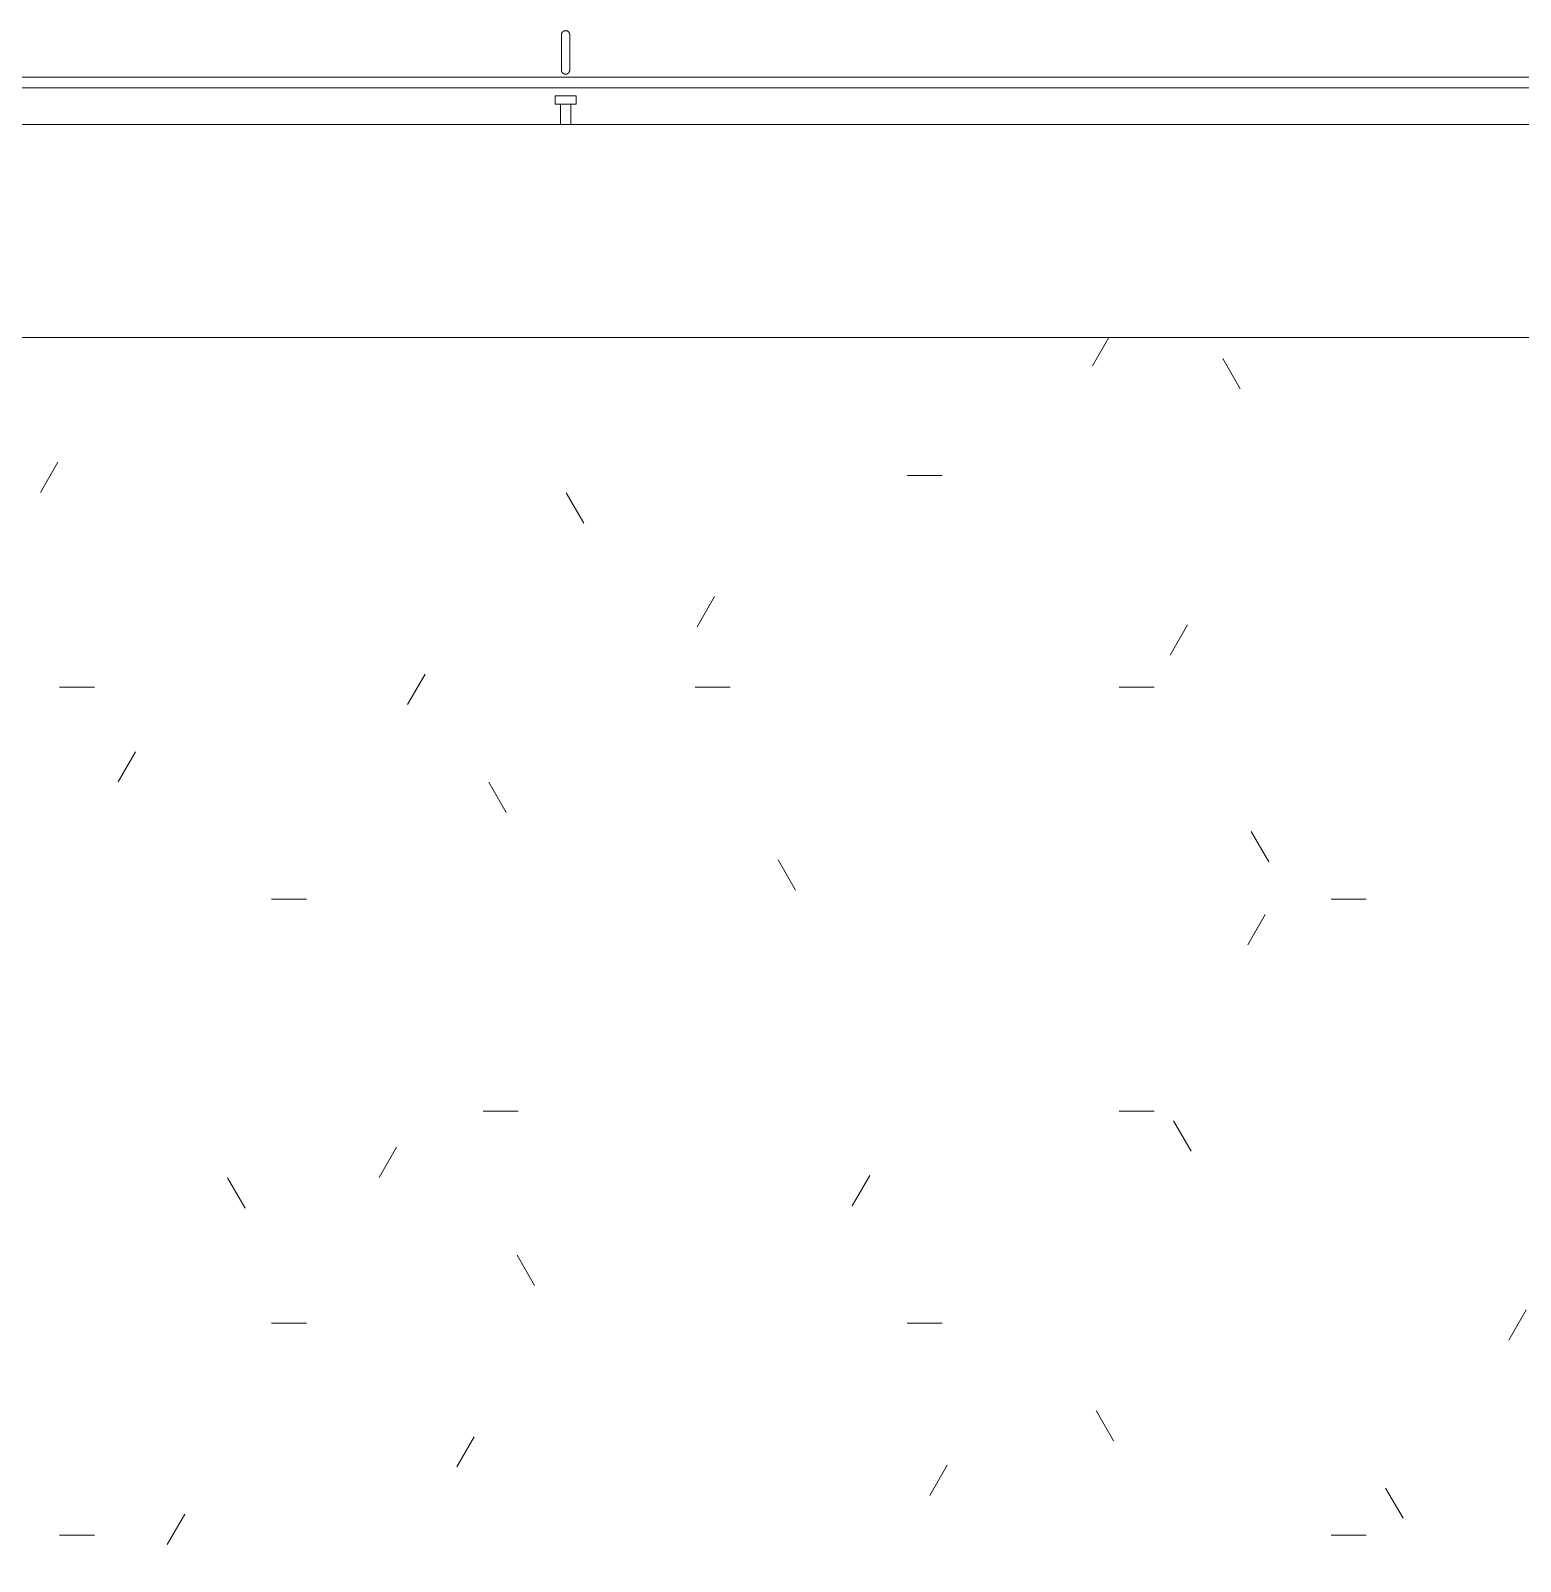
# Model space of a CAD drawing. Header units: millimetres. Extents: x -17526 to 472153, y -45352 to 20466.
# Drawn here: x 324919 to 326347, y 4852 to 6320 of the extents above; entities that cross this region are included whole.
import ezdxf

# ---------------------------------------------------------------- set-up
doc = ezdxf.new("R2010")
doc.units = ezdxf.units.MM
for name, color, linetype, lineweight in [('A-FLOR-HRAL', 11, 'Continuous', 9), ('A-ROOF-OTLN', 132, 'Continuous', 9), ('A-WALL-PATT', 111, 'Continuous', 9)]:
    doc.layers.add(name, color=color, linetype=linetype, lineweight=lineweight)

# ---------------------------------------------------------------- blocks, each defined once
blk = doc.blocks.new('Zábradlí - Záchytný systém kotva-V159-S-Nový')
at = {"layer": 'A-FLOR-HRAL'}
for p, q in [((-5620.2, 6257.3), (-5620.2, 6249.1)), ((-5610.2, 6257.3), (-5620.2, 6257.3)), ((-5600.2, 6257.3), (-5610.2, 6257.3)), ((-5600.2, 6249.1), (-5600.2, 6257.3)), ((-5620.2, 6249.1), (-5610.2, 6249.1)), ((-5615.2, 6249.1), (-5615.2, 6229.5)), ((-5610.2, 6249.1), (-5600.2, 6249.1)), ((-5605.2, 6229.5), (-5605.2, 6249.1))]:
    blk.add_line(p, q, dxfattribs=at)
at = {"layer": 'A-FLOR-HRAL', "flags": 128}
for points in [[(-5614.2, 6315.8), (-5614.2, 6315.9), (-5614.2, 6316.1), (-5614.2, 6316.2), (-5614.2, 6316.4), (-5614.1, 6316.5), (-5614.1, 6316.7), (-5614, 6316.9), (-5614, 6317), (-5613.9, 6317.2), (-5613.9, 6317.3), (-5613.8, 6317.5), (-5613.8, 6317.6), (-5613.7, 6317.7), (-5613.6, 6317.9), (-5613.5, 6318), (-5613.4, 6318.1), (-5613.3, 6318.3), (-5613.2, 6318.4), (-5613.1, 6318.5), (-5613, 6318.6), (-5612.9, 6318.7), (-5612.8, 6318.8), (-5612.6, 6318.9), (-5612.5, 6319), (-5612.4, 6319.1), (-5612.2, 6319.2), (-5612.1, 6319.3), (-5611.9, 6319.4), (-5611.8, 6319.4), (-5611.7, 6319.5), (-5611.5, 6319.5), (-5611.4, 6319.6), (-5611.2, 6319.6), (-5611, 6319.7), (-5610.9, 6319.7), (-5610.7, 6319.7), (-5610.6, 6319.7), (-5610.4, 6319.7), (-5610.2, 6319.8), (-5610.1, 6319.7), (-5609.9, 6319.7), (-5609.8, 6319.7), (-5609.6, 6319.7), (-5609.5, 6319.7), (-5609.3, 6319.6), (-5609.1, 6319.6), (-5609, 6319.6), (-5608.8, 6319.5), (-5608.7, 6319.5), (-5608.5, 6319.4), (-5608.4, 6319.3), (-5608.3, 6319.2), (-5608.1, 6319.2), (-5608, 6319.1), (-5607.8, 6319), (-5607.7, 6318.9), (-5607.6, 6318.8), (-5607.5, 6318.7), (-5607.4, 6318.6), (-5607.3, 6318.5), (-5607.1, 6318.3), (-5607, 6318.2), (-5607, 6318.1), (-5606.9, 6317.9), (-5606.8, 6317.8), (-5606.7, 6317.7), (-5606.6, 6317.5), (-5606.6, 6317.4), (-5606.5, 6317.2), (-5606.4, 6317.1), (-5606.4, 6316.9), (-5606.3, 6316.8), (-5606.3, 6316.6), (-5606.3, 6316.5), (-5606.2, 6316.3), (-5606.2, 6316.2), (-5606.2, 6316), (-5606.2, 6315.8), (-5606.2, 6315.8)], [(-5614.2, 6315.8), (-5614.2, 6315.7), (-5614.2, 6315.7), (-5614.2, 6315.6), (-5614.2, 6315.5), (-5614.2, 6315.4), (-5614.2, 6315.3), (-5614.2, 6315.1), (-5614.2, 6314.9), (-5614.2, 6314.7), (-5614.2, 6314.4), (-5614.2, 6314.1), (-5614.2, 6313.8), (-5614.2, 6313.5), (-5614.2, 6313.2), (-5614.2, 6312.8), (-5614.2, 6312.4), (-5614.2, 6312), (-5614.2, 6311.6), (-5614.2, 6311.1), (-5614.2, 6310.6), (-5614.2, 6310.1), (-5614.2, 6309.6), (-5614.2, 6309.1), (-5614.2, 6308.5), (-5614.2, 6308), (-5614.2, 6307.4), (-5614.2, 6306.8), (-5614.2, 6306.2), (-5614.2, 6305.6), (-5614.2, 6305), (-5614.2, 6304.3), (-5614.2, 6303.7), (-5614.2, 6303), (-5614.2, 6302.4), (-5614.2, 6301.7), (-5614.2, 6301), (-5614.2, 6300.4), (-5614.2, 6299.7), (-5614.2, 6299), (-5614.2, 6298.8)], [(-5614.2, 6298.8), (-5614.2, 6299.5), (-5614.2, 6300.2), (-5614.2, 6300.9), (-5614.2, 6301.5), (-5614.2, 6302.2), (-5614.2, 6302.9), (-5614.2, 6303.5), (-5614.2, 6304.2), (-5614.2, 6304.8), (-5614.2, 6305.4), (-5614.2, 6306), (-5614.2, 6306.7), (-5614.2, 6307.2), (-5614.2, 6307.8), (-5614.2, 6308.4), (-5614.2, 6308.9), (-5614.2, 6309.5), (-5614.2, 6310), (-5614.2, 6310.5), (-5614.2, 6311), (-5614.2, 6311.4), (-5614.2, 6311.9), (-5614.2, 6312.3), (-5614.2, 6312.7), (-5614.2, 6313.1), (-5614.2, 6313.4), (-5614.2, 6313.8), (-5614.2, 6314.1), (-5614.2, 6314.3), (-5614.2, 6314.6), (-5614.2, 6314.8), (-5614.2, 6315), (-5614.2, 6315.2), (-5614.2, 6315.4), (-5614.2, 6315.5), (-5614.2, 6315.6), (-5614.2, 6315.7), (-5614.2, 6315.7), (-5614.2, 6315.8)], [(-5606.2, 6315.8), (-5606.2, 6315.7), (-5606.2, 6315.7), (-5606.2, 6315.6), (-5606.2, 6315.5), (-5606.2, 6315.4), (-5606.2, 6315.3), (-5606.2, 6315.1), (-5606.2, 6314.9), (-5606.2, 6314.7), (-5606.2, 6314.4), (-5606.2, 6314.1), (-5606.2, 6313.8), (-5606.2, 6313.5), (-5606.2, 6313.2), (-5606.2, 6312.8), (-5606.2, 6312.4), (-5606.2, 6312), (-5606.2, 6311.6), (-5606.2, 6311.1), (-5606.2, 6310.6), (-5606.2, 6310.1), (-5606.2, 6309.6), (-5606.2, 6309.1), (-5606.2, 6308.5), (-5606.2, 6308), (-5606.2, 6307.4), (-5606.2, 6306.8), (-5606.2, 6306.2), (-5606.2, 6305.6), (-5606.2, 6305), (-5606.2, 6304.3), (-5606.2, 6303.7), (-5606.2, 6303), (-5606.2, 6302.4), (-5606.2, 6301.7), (-5606.2, 6301), (-5606.2, 6300.4), (-5606.2, 6299.7), (-5606.2, 6299), (-5606.2, 6298.8)], [(-5606.2, 6298.8), (-5606.2, 6299.5), (-5606.2, 6300.2), (-5606.2, 6300.9), (-5606.2, 6301.5), (-5606.2, 6302.2), (-5606.2, 6302.9), (-5606.2, 6303.5), (-5606.2, 6304.2), (-5606.2, 6304.8), (-5606.2, 6305.4), (-5606.2, 6306), (-5606.2, 6306.7), (-5606.2, 6307.2), (-5606.2, 6307.8), (-5606.2, 6308.4), (-5606.2, 6308.9), (-5606.2, 6309.5), (-5606.2, 6310), (-5606.2, 6310.5), (-5606.2, 6311), (-5606.2, 6311.4), (-5606.2, 6311.9), (-5606.2, 6312.3), (-5606.2, 6312.7), (-5606.2, 6313.1), (-5606.2, 6313.4), (-5606.2, 6313.8), (-5606.2, 6314.1), (-5606.2, 6314.3), (-5606.2, 6314.6), (-5606.2, 6314.8), (-5606.2, 6315), (-5606.2, 6315.2), (-5606.2, 6315.4), (-5606.2, 6315.5), (-5606.2, 6315.6), (-5606.2, 6315.7), (-5606.2, 6315.7), (-5606.2, 6315.8)], [(-5614.2, 6281.9), (-5614.2, 6281.9), (-5614.2, 6282), (-5614.2, 6282.1), (-5614.2, 6282.1), (-5614.2, 6282.3), (-5614.2, 6282.4), (-5614.2, 6282.6), (-5614.2, 6282.8), (-5614.2, 6283), (-5614.2, 6283.3), (-5614.2, 6283.5), (-5614.2, 6283.8), (-5614.2, 6284.2), (-5614.2, 6284.5), (-5614.2, 6284.9), (-5614.2, 6285.3), (-5614.2, 6285.7), (-5614.2, 6286.1), (-5614.2, 6286.6), (-5614.2, 6287.1), (-5614.2, 6287.6), (-5614.2, 6288.1), (-5614.2, 6288.6), (-5614.2, 6289.1), (-5614.2, 6289.7), (-5614.2, 6290.3), (-5614.2, 6290.9), (-5614.2, 6291.5), (-5614.2, 6292.1), (-5614.2, 6292.7), (-5614.2, 6293.3), (-5614.2, 6294), (-5614.2, 6294.6), (-5614.2, 6295.3), (-5614.2, 6296), (-5614.2, 6296.6), (-5614.2, 6297.3), (-5614.2, 6298), (-5614.2, 6298.7), (-5614.2, 6298.8)], [(-5614.2, 6298.8), (-5614.2, 6298.2), (-5614.2, 6297.5), (-5614.2, 6296.8), (-5614.2, 6296.1), (-5614.2, 6295.5), (-5614.2, 6294.8), (-5614.2, 6294.2), (-5614.2, 6293.5), (-5614.2, 6292.9), (-5614.2, 6292.3), (-5614.2, 6291.6), (-5614.2, 6291), (-5614.2, 6290.4), (-5614.2, 6289.9), (-5614.2, 6289.3), (-5614.2, 6288.7), (-5614.2, 6288.2), (-5614.2, 6287.7), (-5614.2, 6287.2), (-5614.2, 6286.7), (-5614.2, 6286.3), (-5614.2, 6285.8), (-5614.2, 6285.4), (-5614.2, 6285), (-5614.2, 6284.6), (-5614.2, 6284.3), (-5614.2, 6283.9), (-5614.2, 6283.6), (-5614.2, 6283.3), (-5614.2, 6283.1), (-5614.2, 6282.8), (-5614.2, 6282.6), (-5614.2, 6282.5), (-5614.2, 6282.3), (-5614.2, 6282.2), (-5614.2, 6282.1), (-5614.2, 6282), (-5614.2, 6282), (-5614.2, 6281.9)], [(-5606.2, 6281.9), (-5606.2, 6281.9), (-5606.2, 6282), (-5606.2, 6282.1), (-5606.2, 6282.1), (-5606.2, 6282.3), (-5606.2, 6282.4), (-5606.2, 6282.6), (-5606.2, 6282.8), (-5606.2, 6283), (-5606.2, 6283.3), (-5606.2, 6283.5), (-5606.2, 6283.8), (-5606.2, 6284.2), (-5606.2, 6284.5), (-5606.2, 6284.9), (-5606.2, 6285.3), (-5606.2, 6285.7), (-5606.2, 6286.1), (-5606.2, 6286.6), (-5606.2, 6287.1), (-5606.2, 6287.6), (-5606.2, 6288.1), (-5606.2, 6288.6), (-5606.2, 6289.1), (-5606.2, 6289.7), (-5606.2, 6290.3), (-5606.2, 6290.9), (-5606.2, 6291.5), (-5606.2, 6292.1), (-5606.2, 6292.7), (-5606.2, 6293.3), (-5606.2, 6294), (-5606.2, 6294.6), (-5606.2, 6295.3), (-5606.2, 6296), (-5606.2, 6296.6), (-5606.2, 6297.3), (-5606.2, 6298), (-5606.2, 6298.7), (-5606.2, 6298.8)], [(-5606.2, 6298.8), (-5606.2, 6298.2), (-5606.2, 6297.5), (-5606.2, 6296.8), (-5606.2, 6296.1), (-5606.2, 6295.5), (-5606.2, 6294.8), (-5606.2, 6294.2), (-5606.2, 6293.5), (-5606.2, 6292.9), (-5606.2, 6292.3), (-5606.2, 6291.6), (-5606.2, 6291), (-5606.2, 6290.4), (-5606.2, 6289.9), (-5606.2, 6289.3), (-5606.2, 6288.7), (-5606.2, 6288.2), (-5606.2, 6287.7), (-5606.2, 6287.2), (-5606.2, 6286.7), (-5606.2, 6286.3), (-5606.2, 6285.8), (-5606.2, 6285.4), (-5606.2, 6285), (-5606.2, 6284.6), (-5606.2, 6284.3), (-5606.2, 6283.9), (-5606.2, 6283.6), (-5606.2, 6283.3), (-5606.2, 6283.1), (-5606.2, 6282.8), (-5606.2, 6282.6), (-5606.2, 6282.5), (-5606.2, 6282.3), (-5606.2, 6282.2), (-5606.2, 6282.1), (-5606.2, 6282), (-5606.2, 6282), (-5606.2, 6281.9)], [(-5606.2, 6281.9), (-5606.2, 6281.8), (-5606.2, 6281.6), (-5606.2, 6281.5), (-5606.3, 6281.3), (-5606.3, 6281.1), (-5606.3, 6281), (-5606.4, 6280.8), (-5606.4, 6280.7), (-5606.5, 6280.5), (-5606.5, 6280.4), (-5606.6, 6280.2), (-5606.7, 6280.1), (-5606.7, 6279.9), (-5606.8, 6279.8), (-5606.9, 6279.7), (-5607, 6279.5), (-5607.1, 6279.4), (-5607.2, 6279.3), (-5607.3, 6279.2), (-5607.4, 6279.1), (-5607.5, 6279), (-5607.7, 6278.8), (-5607.8, 6278.7), (-5607.9, 6278.7), (-5608, 6278.6), (-5608.2, 6278.5), (-5608.3, 6278.4), (-5608.5, 6278.3), (-5608.6, 6278.3), (-5608.8, 6278.2), (-5608.9, 6278.1), (-5609.1, 6278.1), (-5609.2, 6278.1), (-5609.4, 6278), (-5609.5, 6278), (-5609.7, 6278), (-5609.8, 6277.9), (-5610, 6277.9), (-5610.2, 6277.9), (-5610.3, 6277.9), (-5610.5, 6277.9), (-5610.6, 6278), (-5610.8, 6278), (-5611, 6278), (-5611.1, 6278), (-5611.3, 6278.1), (-5611.4, 6278.1), (-5611.6, 6278.2), (-5611.7, 6278.2), (-5611.9, 6278.3), (-5612, 6278.4), (-5612.2, 6278.4), (-5612.3, 6278.5), (-5612.4, 6278.6), (-5612.6, 6278.7), (-5612.7, 6278.8), (-5612.8, 6278.9), (-5612.9, 6279), (-5613, 6279.1), (-5613.2, 6279.2), (-5613.3, 6279.4), (-5613.4, 6279.5), (-5613.5, 6279.6), (-5613.5, 6279.7), (-5613.6, 6279.9), (-5613.7, 6280), (-5613.8, 6280.2), (-5613.9, 6280.3), (-5613.9, 6280.4), (-5614, 6280.6), (-5614, 6280.7), (-5614.1, 6280.9), (-5614.1, 6281.1), (-5614.1, 6281.2), (-5614.2, 6281.4), (-5614.2, 6281.5), (-5614.2, 6281.7), (-5614.2, 6281.8), (-5614.2, 6281.9)]]:
    blk.add_lwpolyline(points, dxfattribs=at)
blk = doc.blocks.new('Zábradlí - Záchytný systém kotva-V160-S-Nový')
at = {"layer": 'A-FLOR-HRAL'}
for p, q in [((-5620.2, 6257.3), (-5620.2, 6249.1)), ((-5619.9, 6257.3), (-5620.2, 6257.3)), ((-5600.2, 6257.3), (-5600.6, 6257.3)), ((-5600.2, 6249.1), (-5600.2, 6257.3)), ((-5620.2, 6249.1), (-5619.9, 6249.1)), ((-5600.6, 6249.1), (-5600.2, 6249.1))]:
    blk.add_line(p, q, dxfattribs=at)
at = {"layer": 'A-FLOR-HRAL', "flags": 128}
for points in [[(-5614.2, 6315.8), (-5614.2, 6315.9), (-5614.2, 6316.1), (-5614.2, 6316.2), (-5614.2, 6316.4), (-5614.1, 6316.5), (-5614.1, 6316.7), (-5614.1, 6316.9), (-5614, 6317), (-5614, 6317.2), (-5613.9, 6317.3), (-5613.8, 6317.5), (-5613.8, 6317.6), (-5613.7, 6317.7), (-5613.6, 6317.9), (-5613.5, 6318), (-5613.4, 6318.1), (-5613.3, 6318.3), (-5613.2, 6318.4), (-5613.1, 6318.5), (-5613, 6318.6), (-5612.9, 6318.7), (-5612.8, 6318.8), (-5612.6, 6318.9), (-5612.5, 6319), (-5612.4, 6319.1)], [(-5614.2, 6315.8), (-5614.2, 6315.7), (-5614.2, 6315.7), (-5614.2, 6315.6), (-5614.2, 6315.5), (-5614.2, 6315.4), (-5614.2, 6315.3), (-5614.2, 6315.1), (-5614.2, 6314.9), (-5614.2, 6314.7)], [(-5614.2, 6314.6), (-5614.2, 6314.8), (-5614.2, 6315), (-5614.2, 6315.2), (-5614.2, 6315.4), (-5614.2, 6315.5), (-5614.2, 6315.6), (-5614.2, 6315.7), (-5614.2, 6315.7), (-5614.2, 6315.8)], [(-5614.2, 6313.2), (-5614.2, 6312.8), (-5614.2, 6312.4), (-5614.2, 6312)], [(-5614.2, 6311.9), (-5614.2, 6312.3), (-5614.2, 6312.7), (-5614.2, 6313.1)], [(-5612.2, 6319.2), (-5612.1, 6319.3), (-5612, 6319.4), (-5611.8, 6319.4), (-5611.7, 6319.5), (-5611.5, 6319.5), (-5611.4, 6319.6), (-5611.2, 6319.6), (-5611.1, 6319.7), (-5610.9, 6319.7), (-5610.7, 6319.7), (-5610.6, 6319.7), (-5610.4, 6319.7), (-5610.3, 6319.8), (-5610.1, 6319.7), (-5609.9, 6319.7), (-5609.8, 6319.7), (-5609.6, 6319.7), (-5609.5, 6319.7), (-5609.3, 6319.6), (-5609.2, 6319.6), (-5609, 6319.6), (-5608.8, 6319.5), (-5608.7, 6319.5), (-5608.6, 6319.4), (-5608.4, 6319.3), (-5608.3, 6319.2), (-5608.1, 6319.2), (-5608, 6319.1), (-5607.9, 6319), (-5607.7, 6318.9), (-5607.6, 6318.8)], [(-5607.3, 6318.5), (-5607.2, 6318.3), (-5607.1, 6318.2), (-5607, 6318.1), (-5606.9, 6317.9), (-5606.8, 6317.8), (-5606.7, 6317.7), (-5606.6, 6317.5), (-5606.6, 6317.4), (-5606.5, 6317.2), (-5606.4, 6317.1), (-5606.4, 6316.9), (-5606.4, 6316.8), (-5606.3, 6316.6), (-5606.3, 6316.5), (-5606.3, 6316.3), (-5606.2, 6316.2), (-5606.2, 6316), (-5606.2, 6315.8), (-5606.2, 6315.8)], [(-5606.2, 6315.8), (-5606.2, 6315.7), (-5606.2, 6315.7), (-5606.2, 6315.6), (-5606.2, 6315.5), (-5606.2, 6315.4), (-5606.2, 6315.3), (-5606.2, 6315.1), (-5606.2, 6314.9), (-5606.2, 6314.7), (-5606.2, 6314.4)], [(-5606.2, 6314.3), (-5606.2, 6314.6), (-5606.2, 6314.8), (-5606.2, 6315), (-5606.2, 6315.2), (-5606.2, 6315.4), (-5606.2, 6315.5), (-5606.2, 6315.6), (-5606.2, 6315.7), (-5606.2, 6315.7), (-5606.2, 6315.8)], [(-5606.2, 6313.2), (-5606.2, 6312.8), (-5606.2, 6312.4), (-5606.2, 6312)], [(-5606.2, 6311.9), (-5606.2, 6312.3), (-5606.2, 6312.7), (-5606.2, 6313.1)], [(-5614.2, 6286.3), (-5614.2, 6285.8), (-5614.2, 6285.4), (-5614.2, 6285), (-5614.2, 6284.6)], [(-5614.2, 6284.5), (-5614.2, 6284.9), (-5614.2, 6285.3), (-5614.2, 6285.7), (-5614.2, 6286.1)], [(-5614.2, 6281.9), (-5614.2, 6281.9), (-5614.2, 6282), (-5614.2, 6282.1), (-5614.2, 6282.1), (-5614.2, 6282.3), (-5614.2, 6282.4), (-5614.2, 6282.6), (-5614.2, 6282.8), (-5614.2, 6283), (-5614.2, 6283.3)], [(-5614.2, 6283.3), (-5614.2, 6283.1), (-5614.2, 6282.8), (-5614.2, 6282.6), (-5614.2, 6282.5), (-5614.2, 6282.3), (-5614.2, 6282.2), (-5614.2, 6282.1), (-5614.2, 6282), (-5614.2, 6282), (-5614.2, 6281.9)], [(-5613.2, 6279.2), (-5613.3, 6279.4), (-5613.4, 6279.5), (-5613.5, 6279.6), (-5613.6, 6279.7), (-5613.6, 6279.9), (-5613.7, 6280), (-5613.8, 6280.2), (-5613.9, 6280.3), (-5613.9, 6280.4), (-5614, 6280.6), (-5614, 6280.7), (-5614.1, 6280.9), (-5614.1, 6281.1), (-5614.2, 6281.2), (-5614.2, 6281.4), (-5614.2, 6281.5), (-5614.2, 6281.7), (-5614.2, 6281.8), (-5614.2, 6281.9)], [(-5606.2, 6286.3), (-5606.2, 6285.8), (-5606.2, 6285.4), (-5606.2, 6285), (-5606.2, 6284.6)], [(-5606.2, 6284.5), (-5606.2, 6284.9), (-5606.2, 6285.3), (-5606.2, 6285.7), (-5606.2, 6286.1)], [(-5608.6, 6278.3), (-5608.8, 6278.2), (-5608.9, 6278.1), (-5609.1, 6278.1), (-5609.2, 6278.1), (-5609.4, 6278), (-5609.5, 6278), (-5609.7, 6278), (-5609.9, 6277.9), (-5610, 6277.9), (-5610.2, 6277.9), (-5610.3, 6277.9), (-5610.5, 6277.9), (-5610.7, 6278), (-5610.8, 6278), (-5611, 6278), (-5611.1, 6278), (-5611.3, 6278.1), (-5611.4, 6278.1), (-5611.6, 6278.2), (-5611.7, 6278.2), (-5611.9, 6278.3), (-5612, 6278.4), (-5612.2, 6278.4), (-5612.3, 6278.5), (-5612.4, 6278.6), (-5612.6, 6278.7), (-5612.7, 6278.8), (-5612.8, 6278.9), (-5612.9, 6279)], [(-5606.3, 6281.3), (-5606.3, 6281.1), (-5606.3, 6281), (-5606.4, 6280.8), (-5606.4, 6280.7), (-5606.5, 6280.5), (-5606.5, 6280.4), (-5606.6, 6280.2), (-5606.7, 6280.1), (-5606.7, 6279.9), (-5606.8, 6279.8), (-5606.9, 6279.7), (-5607, 6279.5), (-5607.1, 6279.4), (-5607.2, 6279.3), (-5607.3, 6279.2), (-5607.4, 6279.1), (-5607.5, 6279), (-5607.7, 6278.8), (-5607.8, 6278.7), (-5607.9, 6278.7), (-5608.1, 6278.6)]]:
    blk.add_lwpolyline(points, dxfattribs=at)
blk = doc.blocks.new('Zábradlí - Zábradlí-1224775-S-Nový')
for name in ['Zábradlí - Záchytný systém kotva-V159-S-Nový', 'Zábradlí - Záchytný systém kotva-V160-S-Nový']:
    blk.add_blockref(name, (0, 0))
blk = doc.blocks.new('Typ horního madla - Horní madlo_Vnitřní_-1225290-S-Nový')
at = {"layer": 'A-FLOR-HRAL'}
for p, q in [((-4467.8, 6275), (-10412, 6275)), ((-10412, 6265), (-4467.8, 6265))]:
    blk.add_line(p, q, dxfattribs=at)

msp = doc.modelspace()

# ---------------------------------------------------------------- hatches: boundary and pattern name
at = {"layer": 'A-WALL-PATT'}
h = msp.add_hatch(dxfattribs=at)
h.set_pattern_fill('FP_116', color=11, style=0, pattern_type=2)
h.set_pattern_definition([(0, (331041.9, 0), (812.8, 203.2), [33.528, -576.072, 33.528, -576.072, -3251.2]), (0, (331041.9, 0), (812.8, 203.2), [-1219.2, 33.528, -1185.672, 33.528, -576.072, -1422.4]), (0, (331041.9, 0), (812.8, 203.2), [-3048, 33.528, -372.872, 33.528, -982.472]), (120, (331346.7, 101.6), (-582.3764, 602.3054), [33.528, -576.072, 33.528, -576.072, -3251.2]), (120, (331346.7, 101.6), (-582.3764, 602.3054), [-1219.2, 33.528, -1185.672, 33.528, -576.072, -1422.4]), (120, (331346.7, 101.6), (-582.3764, 602.3054), [-3048, 33.528, -372.872, 33.528, -982.472]), (240, (331448.3, 508), (-230.4236, -805.5054), [33.528, -576.072, 33.528, -576.072, -3251.2]), (240, (331448.3, 508), (-230.4236, -805.5054), [-1219.2, 33.528, -1185.672, 33.528, -576.072, -1422.4]), (240, (331448.3, 508), (-230.4236, -805.5054), [-3048, 33.528, -372.872, 33.528, -982.472])])
h.paths.add_polyline_path([(324279.1, 2371.9), (331268, 2493.9), (331359.1, 2503.5), (331359.1, 6025.6), (324279.1, 6025.6), (324279.1, 2455.7)])
h.paths.add_polyline_path([(325851.9, 3360), (325851.9, 4810), (327831.9, 4810), (327831.9, 3360), (325960.8, 3360)])

# ---------------------------------------------------------------- linework, layer by layer
at = {"layer": 'A-ROOF-OTLN', "color": 11}
for p, q in [((332741.3, 6229.8), (320629.9, 6229.8)), ((320629.9, 6025.6), (332741.3, 6025.6))]:
    msp.add_line(p, q, dxfattribs=at)

# ---------------------------------------------------------------- block references
at = {"layer": 'A-FLOR-HRAL'}
for name in ['Zábradlí - Zábradlí-1224775-S-Nový', 'Typ horního madla - Horní madlo_Vnitřní_-1225290-S-Nový']:
    msp.add_blockref(name, (331041.9, 0), dxfattribs=at)

doc.saveas('drawing.dxf')
